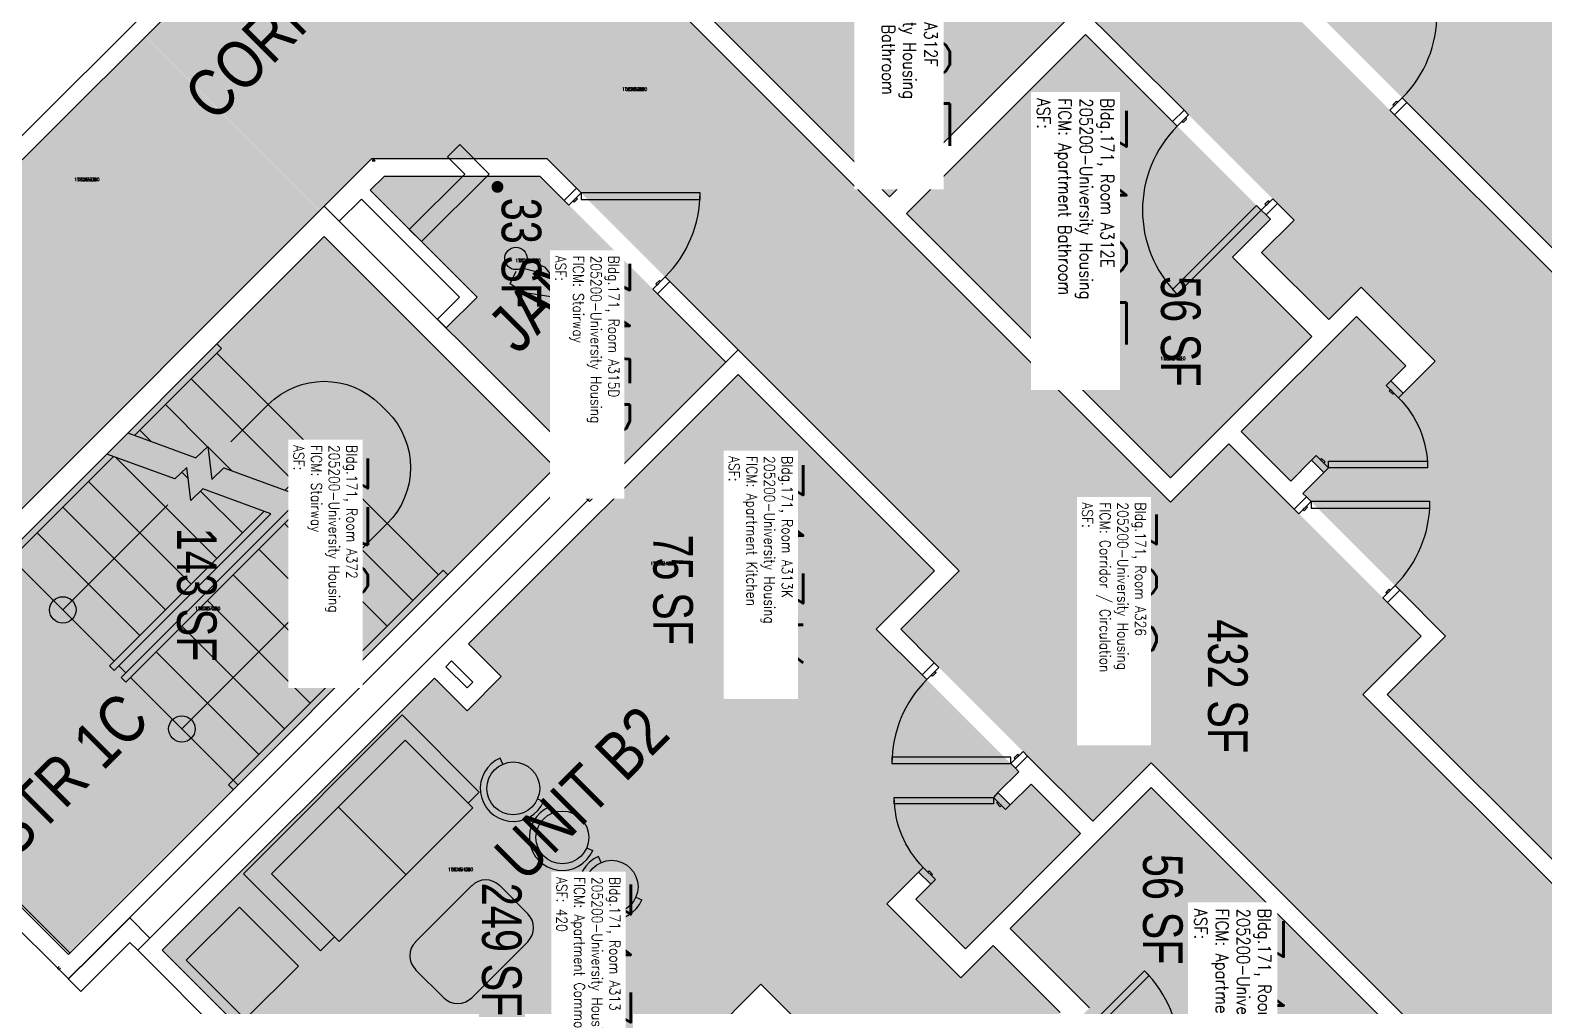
# Model space of a CAD drawing. Header units: inches. Extents: x 88 to 3257, y -489 to 2081.
# Drawn here: x 2206.2 to 2664.7, y 1513.4 to 1808.9 of the extents above; entities that cross this region are included whole.
import ezdxf
from ezdxf.enums import TextEntityAlignment as Align

# ---------------------------------------------------------------- set-up
doc = ezdxf.new("R2010")
doc.units = ezdxf.units.IN
doc.header["$LTSCALE"] = 48
doc.header["$MEASUREMENT"] = 0
for name, color, linetype in [('A-AREA-IDEN', 1, 'Continuous'), ('A-DOOR', 2, 'Continuous'), ('A-FLOR', 3, 'Continuous'), ('A-FURN', 3, 'Continuous'), ('A-IDEN-ICON', 4, 'Continuous'), ('A-IDEN-RNUM', 7, 'Continuous'), ('A-IDEN-SNUM', 4, 'Continuous'), ('A-IDEN-VNUM', 4, 'Continuous'), ('A-WALL', 5, 'Continuous'), ('AREA-TEXT', 3, 'Continuous'), ('Rooms-Category-Color', 7, 'Continuous'), ('Rooms-College-Color', 7, 'Continuous'), ('Rooms-Department-Color', 7, 'Continuous'), ('Rooms-Division-Color', 7, 'Continuous'), ('Rooms-Information', 7, 'Continuous')]:
    doc.layers.add(name, color=color, linetype=linetype)
doc.styles.add('AREA', font='arial.ttf', dxfattribs={"width": 0.75, "height": 12})
doc.styles.add('ROOMSNUMBER', font='txt.shx', dxfattribs={"height": 0.03})
doc.styles.add('ROOMVNUMBER', font='simplex.shx', dxfattribs={"width": 0.85})
doc.styles.get("Standard").update_dxf_attribs({"font": 'ARIALN.TTF'})
pattern_1 = [(2e-11, (2709.92543, 2428.47092), (-4e-14, 0.125), [])]
pattern_2 = [(180, (2387.51437, 824.45906), (4e-14, -0.125), [])]

# ---------------------------------------------------------------- blocks, each defined once
blk = doc.blocks.new('LUVSEAT')
at = {"layer": 'A-FURN'}
for p, q in [((0, 34), (-33, 34)), ((-33, 34), (-33, 28)), ((0, -34), (0, 34)), ((-6, 28), (-35, 28)), ((-35, 28), (-35, -29.21)), ((-6, -29.21), (-6, 28)), ((-35, -0.6), (-6, -0.6)), ((-35, -29.21), (-6, -29.21)), ((-33, -29.21), (-33, -34)), ((-33, -34), (0, -34))]:
    blk.add_line(p, q, dxfattribs=at)
blk = doc.blocks.new('Bar stool')
at = {"layer": 'A-FURN'}
for p, q in [((-7.43, -2.97), (-9.29, -3.71)), ((7.43, -2.97), (9.29, -3.71))]:
    blk.add_line(p, q, dxfattribs=at)
blk.add_circle((0, 0), 8, dxfattribs=at)
blk.add_arc((0, 0), 10, 338.206, 201.794, dxfattribs=at)
blk = doc.blocks.new('CPCUST')
for p, q in [((0.0297, -0.0341), (0.0376, -0.0302)), ((0.0376, -0.0302), (0.0533, -0.0324)), ((0.0533, -0.0324), (0.0745, -0.0479)), ((0.0171, -0.0639), (0.02, -0.0466)), ((0.0262, -0.0408), (0.0446, -0.0406)), ((0.0446, -0.0406), (0.0543, -0.0505)), ((0.0745, -0.0479), (0.1117, -0.0625)), ((0.0358, -0.0705), (0.0171, -0.0639)), ((0.1117, -0.0625), (0.0358, -0.0705))]:
    blk.add_line(p, q)
at = {"const_width": 0.015}
blk.add_lwpolyline([(-0.03, 0.05), (0.01, -0.0193)], dxfattribs=at)
at = {"const_width": 0.0075}
blk.add_lwpolyline([(-0.0332, 0.0481, 1), (-0.0268, 0.0519, 1)], format="xyb", close=True, dxfattribs=at)
blk.add_circle((0.0158, -0.0313), 0.0141)

msp = doc.modelspace()

# ---------------------------------------------------------------- hatches: boundary and pattern name
h = msp.add_hatch()
h.set_pattern_fill('ANSI31', color=256, angle=-45, style=0)
h.set_pattern_definition(pattern_1)
h.paths.add_polyline_path([(2531.39, 1781.17), (2572.93, 1739.64), (2566.42, 1733.13), (2524.88, 1774.66)], flags=9)
h = msp.add_hatch()
h.set_pattern_fill('ANSI31', color=256, angle=-45, style=0)
h.set_pattern_definition(pattern_1)
h.paths.add_polyline_path([(2531.39, 1781.17), (2572.93, 1739.64), (2566.42, 1733.13), (2524.88, 1774.66)], flags=9)
h = msp.add_hatch()
h.set_pattern_fill('ANSI31', color=256, angle=135, style=0)
h.set_pattern_definition(pattern_2)
h.paths.add_polyline_path([(2566.04, 1471.76), (2524.51, 1513.29), (2531.02, 1519.8), (2572.56, 1478.27)], flags=9)
h = msp.add_hatch()
h.set_pattern_fill('ANSI31', color=256, angle=135, style=0)
h.set_pattern_definition(pattern_2)
h.paths.add_polyline_path([(2566.04, 1471.76), (2524.51, 1513.29), (2531.02, 1519.8), (2572.56, 1478.27)], flags=9)
at = {"layer": 'Rooms-Category-Color', "true_color": 0x728ef3}
for points in [[(2768.8, 1640.26), (2709.3, 1699.76), (2634.97, 1625.42), (2591.75, 1668.64), (2598.08, 1674.97), (2594.36, 1678.69), (2588.03, 1672.36), (2573.04, 1687.35), (2607.96, 1722.26), (2622.95, 1707.27), (2618.4, 1702.73), (2622.12, 1699.02), (2631.79, 1708.68), (2609.37, 1731.1), (2599.56, 1721.29), (2579.23, 1741.62), (2589.04, 1751.43), (2464.57, 1875.9), (2454.76, 1866.09), (2434.43, 1886.42), (2475.44, 1927.43), (2669.89, 1732.98), (2755.45, 1818.54), (2851.27, 1722.73)], [(2690.22, 1913.47), (2766.59, 1837.1), (2669.89, 1740.4), (2593.53, 1816.77)], [(2386.52, 1838.51), (2466.52, 1758.51), (2520.8, 1812.78), (2464.83, 1868.74), (2453.34, 1857.25), (2429.3, 1881.29)], [(2525.92, 1807.65), (2471.65, 1753.38), (2551.65, 1673.38), (2594.43, 1716.16), (2570.39, 1740.2), (2581.88, 1751.69)], [(2480.15, 1645.19), (2388.14, 1553.17), (2338.54, 1602.77), (2348.88, 1613.11), (2338.98, 1623.01), (2420.65, 1704.68)], [(2617.29, 1607.74), (2709.3, 1699.76), (2758.9, 1650.16), (2748.56, 1639.82), (2758.46, 1629.92), (2676.79, 1548.25)], [(2328.64, 1612.67), (2388.14, 1553.17), (2462.47, 1627.51), (2505.69, 1584.29), (2499.36, 1577.96), (2503.08, 1574.24), (2509.41, 1580.57), (2524.4, 1565.58), (2489.48, 1530.67), (2474.49, 1545.66), (2479.03, 1550.2), (2475.32, 1553.91), (2465.65, 1544.25), (2488.07, 1521.83), (2497.88, 1531.64), (2518.21, 1511.31), (2508.4, 1501.5), (2632.87, 1377.03), (2642.68, 1386.84), (2663.01, 1366.51), (2622, 1325.5), (2427.54, 1519.95), (2341.98, 1434.39), (2246.17, 1530.2)], [(2545.79, 1579.55), (2625.79, 1499.55), (2571.52, 1445.28), (2515.56, 1501.24), (2527.05, 1512.73), (2503.01, 1536.77)]]:
    msp.add_hatch(color=171, dxfattribs=at).paths.add_polyline_path(points)
at = {"layer": 'Rooms-Category-Color', "true_color": 0xadadad}
for points in [[(2825.64, 1314.18), (2822.11, 1310.65), (2545.79, 1586.97), (2528.11, 1569.3), (2469.9, 1627.51), (2487.57, 1645.19), (2362.75, 1770.01), (2309.55, 1770.01), (2293.9, 1754.29), (2241.16, 1807.03), (2325.87, 1891.74), (2551.65, 1665.96), (2569.33, 1683.63), (2627.54, 1625.42), (2613.58, 1611.46), (2609.87, 1607.74), (2722.04, 1495.57), (2800.71, 1574.23), (2844.38, 1530.56), (2767.88, 1454.06), (2846.2, 1375.75), (2846.9, 1375.04), (2844.74, 1372.87), (2864.54, 1353.07), (2825.73, 1314.27)], [(2293.87, 1754.26), (2091.93, 1551.51), (2038.79, 1604.66), (2090.4, 1656.27), (2063.79, 1682.88), (2135.92, 1755.01), (2162.53, 1728.4), (2241.13, 1807), (2293.87, 1754.26)], [(2416.94, 1708.4), (2360.58, 1764.76), (2313.5, 1764.76), (2309.19, 1760.46), (2341.54, 1728.11), (2332.17, 1718.74), (2379.73, 1671.18)], [(2295.26, 1746.46), (2365.26, 1676.46), (2217.74, 1529.38), (2148.18, 1599.38)]]:
    msp.add_hatch(color=253, dxfattribs=at).paths.add_polyline_path(points)
at = {"layer": 'Rooms-College-Color', "true_color": 0xadadad}
for points in [[(2768.8, 1640.26), (2709.3, 1699.76), (2634.97, 1625.42), (2591.75, 1668.64), (2598.08, 1674.97), (2594.36, 1678.69), (2588.03, 1672.36), (2573.04, 1687.35), (2607.96, 1722.26), (2622.95, 1707.27), (2618.4, 1702.73), (2622.12, 1699.02), (2631.79, 1708.68), (2609.37, 1731.1), (2599.56, 1721.29), (2579.23, 1741.62), (2589.04, 1751.43), (2464.57, 1875.9), (2454.76, 1866.09), (2434.43, 1886.42), (2475.44, 1927.43), (2669.89, 1732.98), (2755.45, 1818.54), (2851.27, 1722.73)], [(2690.22, 1913.47), (2766.59, 1837.1), (2669.89, 1740.4), (2593.53, 1816.77)], [(2825.64, 1314.18), (2822.11, 1310.65), (2545.79, 1586.97), (2528.11, 1569.3), (2469.9, 1627.51), (2487.57, 1645.19), (2362.75, 1770.01), (2309.55, 1770.01), (2293.9, 1754.29), (2241.16, 1807.03), (2325.87, 1891.74), (2551.65, 1665.96), (2569.33, 1683.63), (2627.54, 1625.42), (2613.58, 1611.46), (2609.87, 1607.74), (2722.04, 1495.57), (2800.71, 1574.23), (2844.38, 1530.56), (2767.88, 1454.06), (2846.2, 1375.75), (2846.9, 1375.04), (2844.74, 1372.87), (2864.54, 1353.07), (2825.73, 1314.27)], [(2386.52, 1838.51), (2466.52, 1758.51), (2520.8, 1812.78), (2464.83, 1868.74), (2453.34, 1857.25), (2429.3, 1881.29)], [(2293.87, 1754.26), (2091.93, 1551.51), (2038.79, 1604.66), (2090.4, 1656.27), (2063.79, 1682.88), (2135.92, 1755.01), (2162.53, 1728.4), (2241.13, 1807), (2293.87, 1754.26)], [(2525.92, 1807.65), (2471.65, 1753.38), (2551.65, 1673.38), (2594.43, 1716.16), (2570.39, 1740.2), (2581.88, 1751.69)], [(2416.94, 1708.4), (2360.58, 1764.76), (2313.5, 1764.76), (2309.19, 1760.46), (2341.54, 1728.11), (2332.17, 1718.74), (2379.73, 1671.18)], [(2295.26, 1746.46), (2365.26, 1676.46), (2217.74, 1529.38), (2148.18, 1599.38)], [(2480.15, 1645.19), (2388.14, 1553.17), (2338.54, 1602.77), (2348.88, 1613.11), (2338.98, 1623.01), (2420.65, 1704.68)], [(2617.29, 1607.74), (2709.3, 1699.76), (2758.9, 1650.16), (2748.56, 1639.82), (2758.46, 1629.92), (2676.79, 1548.25)], [(2328.64, 1612.67), (2388.14, 1553.17), (2462.47, 1627.51), (2505.69, 1584.29), (2499.36, 1577.96), (2503.08, 1574.24), (2509.41, 1580.57), (2524.4, 1565.58), (2489.48, 1530.67), (2474.49, 1545.66), (2479.03, 1550.2), (2475.32, 1553.91), (2465.65, 1544.25), (2488.07, 1521.83), (2497.88, 1531.64), (2518.21, 1511.31), (2508.4, 1501.5), (2632.87, 1377.03), (2642.68, 1386.84), (2663.01, 1366.51), (2622, 1325.5), (2427.54, 1519.95), (2341.98, 1434.39), (2246.17, 1530.2)], [(2545.79, 1579.55), (2625.79, 1499.55), (2571.52, 1445.28), (2515.56, 1501.24), (2527.05, 1512.73), (2503.01, 1536.77)]]:
    msp.add_hatch(color=253, dxfattribs=at).paths.add_polyline_path(points)
at = {"layer": 'Rooms-Department-Color', "true_color": 0x604aed}
for points in [[(2768.8, 1640.26), (2709.3, 1699.76), (2634.97, 1625.42), (2591.75, 1668.64), (2598.08, 1674.97), (2594.36, 1678.69), (2588.03, 1672.36), (2573.04, 1687.35), (2607.96, 1722.26), (2622.95, 1707.27), (2618.4, 1702.73), (2622.12, 1699.02), (2631.79, 1708.68), (2609.37, 1731.1), (2599.56, 1721.29), (2579.23, 1741.62), (2589.04, 1751.43), (2464.57, 1875.9), (2454.76, 1866.09), (2434.43, 1886.42), (2475.44, 1927.43), (2669.89, 1732.98), (2755.45, 1818.54), (2851.27, 1722.73)], [(2690.22, 1913.47), (2766.59, 1837.1), (2669.89, 1740.4), (2593.53, 1816.77)], [(2386.52, 1838.51), (2466.52, 1758.51), (2520.8, 1812.78), (2464.83, 1868.74), (2453.34, 1857.25), (2429.3, 1881.29)], [(2525.92, 1807.65), (2471.65, 1753.38), (2551.65, 1673.38), (2594.43, 1716.16), (2570.39, 1740.2), (2581.88, 1751.69)], [(2480.15, 1645.19), (2388.14, 1553.17), (2338.54, 1602.77), (2348.88, 1613.11), (2338.98, 1623.01), (2420.65, 1704.68)], [(2617.29, 1607.74), (2709.3, 1699.76), (2758.9, 1650.16), (2748.56, 1639.82), (2758.46, 1629.92), (2676.79, 1548.25)], [(2328.64, 1612.67), (2388.14, 1553.17), (2462.47, 1627.51), (2505.69, 1584.29), (2499.36, 1577.96), (2503.08, 1574.24), (2509.41, 1580.57), (2524.4, 1565.58), (2489.48, 1530.67), (2474.49, 1545.66), (2479.03, 1550.2), (2475.32, 1553.91), (2465.65, 1544.25), (2488.07, 1521.83), (2497.88, 1531.64), (2518.21, 1511.31), (2508.4, 1501.5), (2632.87, 1377.03), (2642.68, 1386.84), (2663.01, 1366.51), (2622, 1325.5), (2427.54, 1519.95), (2341.98, 1434.39), (2246.17, 1530.2)], [(2545.79, 1579.55), (2625.79, 1499.55), (2571.52, 1445.28), (2515.56, 1501.24), (2527.05, 1512.73), (2503.01, 1536.77)]]:
    msp.add_hatch(color=173, dxfattribs=at).paths.add_polyline_path(points)
at = {"layer": 'Rooms-Department-Color', "true_color": 0xacacac}
for points in [[(2825.64, 1314.18), (2822.11, 1310.65), (2545.79, 1586.97), (2528.11, 1569.3), (2469.9, 1627.51), (2487.57, 1645.19), (2362.75, 1770.01), (2309.55, 1770.01), (2293.9, 1754.29), (2241.16, 1807.03), (2325.87, 1891.74), (2551.65, 1665.96), (2569.33, 1683.63), (2627.54, 1625.42), (2613.58, 1611.46), (2609.87, 1607.74), (2722.04, 1495.57), (2800.71, 1574.23), (2844.38, 1530.56), (2767.88, 1454.06), (2846.2, 1375.75), (2846.9, 1375.04), (2844.74, 1372.87), (2864.54, 1353.07), (2825.73, 1314.27)], [(2293.87, 1754.26), (2091.93, 1551.51), (2038.79, 1604.66), (2090.4, 1656.27), (2063.79, 1682.88), (2135.92, 1755.01), (2162.53, 1728.4), (2241.13, 1807), (2293.87, 1754.26)], [(2416.94, 1708.4), (2360.58, 1764.76), (2313.5, 1764.76), (2309.19, 1760.46), (2341.54, 1728.11), (2332.17, 1718.74), (2379.73, 1671.18)], [(2295.26, 1746.46), (2365.26, 1676.46), (2217.74, 1529.38), (2148.18, 1599.38)]]:
    msp.add_hatch(color=253, dxfattribs=at).paths.add_polyline_path(points)
at = {"layer": 'Rooms-Division-Color', "true_color": 0x604aed}
for points in [[(2768.8, 1640.26), (2709.3, 1699.76), (2634.97, 1625.42), (2591.75, 1668.64), (2598.08, 1674.97), (2594.36, 1678.69), (2588.03, 1672.36), (2573.04, 1687.35), (2607.96, 1722.26), (2622.95, 1707.27), (2618.4, 1702.73), (2622.12, 1699.02), (2631.79, 1708.68), (2609.37, 1731.1), (2599.56, 1721.29), (2579.23, 1741.62), (2589.04, 1751.43), (2464.57, 1875.9), (2454.76, 1866.09), (2434.43, 1886.42), (2475.44, 1927.43), (2669.89, 1732.98), (2755.45, 1818.54), (2851.27, 1722.73)], [(2690.22, 1913.47), (2766.59, 1837.1), (2669.89, 1740.4), (2593.53, 1816.77)], [(2386.52, 1838.51), (2466.52, 1758.51), (2520.8, 1812.78), (2464.83, 1868.74), (2453.34, 1857.25), (2429.3, 1881.29)], [(2525.92, 1807.65), (2471.65, 1753.38), (2551.65, 1673.38), (2594.43, 1716.16), (2570.39, 1740.2), (2581.88, 1751.69)], [(2480.15, 1645.19), (2388.14, 1553.17), (2338.54, 1602.77), (2348.88, 1613.11), (2338.98, 1623.01), (2420.65, 1704.68)], [(2617.29, 1607.74), (2709.3, 1699.76), (2758.9, 1650.16), (2748.56, 1639.82), (2758.46, 1629.92), (2676.79, 1548.25)], [(2328.64, 1612.67), (2388.14, 1553.17), (2462.47, 1627.51), (2505.69, 1584.29), (2499.36, 1577.96), (2503.08, 1574.24), (2509.41, 1580.57), (2524.4, 1565.58), (2489.48, 1530.67), (2474.49, 1545.66), (2479.03, 1550.2), (2475.32, 1553.91), (2465.65, 1544.25), (2488.07, 1521.83), (2497.88, 1531.64), (2518.21, 1511.31), (2508.4, 1501.5), (2632.87, 1377.03), (2642.68, 1386.84), (2663.01, 1366.51), (2622, 1325.5), (2427.54, 1519.95), (2341.98, 1434.39), (2246.17, 1530.2)], [(2545.79, 1579.55), (2625.79, 1499.55), (2571.52, 1445.28), (2515.56, 1501.24), (2527.05, 1512.73), (2503.01, 1536.77)]]:
    msp.add_hatch(color=173, dxfattribs=at).paths.add_polyline_path(points)
at = {"layer": 'Rooms-Division-Color', "true_color": 0xadadad}
for points in [[(2825.64, 1314.18), (2822.11, 1310.65), (2545.79, 1586.97), (2528.11, 1569.3), (2469.9, 1627.51), (2487.57, 1645.19), (2362.75, 1770.01), (2309.55, 1770.01), (2293.9, 1754.29), (2241.16, 1807.03), (2325.87, 1891.74), (2551.65, 1665.96), (2569.33, 1683.63), (2627.54, 1625.42), (2613.58, 1611.46), (2609.87, 1607.74), (2722.04, 1495.57), (2800.71, 1574.23), (2844.38, 1530.56), (2767.88, 1454.06), (2846.2, 1375.75), (2846.9, 1375.04), (2844.74, 1372.87), (2864.54, 1353.07), (2825.73, 1314.27)], [(2293.87, 1754.26), (2091.93, 1551.51), (2038.79, 1604.66), (2090.4, 1656.27), (2063.79, 1682.88), (2135.92, 1755.01), (2162.53, 1728.4), (2241.13, 1807), (2293.87, 1754.26)], [(2416.94, 1708.4), (2360.58, 1764.76), (2313.5, 1764.76), (2309.19, 1760.46), (2341.54, 1728.11), (2332.17, 1718.74), (2379.73, 1671.18)], [(2295.26, 1746.46), (2365.26, 1676.46), (2217.74, 1529.38), (2148.18, 1599.38)]]:
    msp.add_hatch(color=253, dxfattribs=at).paths.add_polyline_path(points)

# ---------------------------------------------------------------- linework, layer by layer
at = {"layer": 'A-DOOR'}
for p, q in [((2367.97, 1757.37), (2371.68, 1761.08)), ((2367.97, 1757.37), (2371.68, 1761.08)), ((2371.68, 1761.08), (2373.09, 1759.67)), ((2371.68, 1761.08), (2373.09, 1759.67)), ((2369.38, 1755.95), (2367.97, 1757.37)), ((2369.38, 1755.95), (2367.97, 1757.37)), ((2373.09, 1759.67), (2369.38, 1755.95)), ((2373.09, 1759.67), (2369.38, 1755.95)), ((2371.68, 1758.25), (2370.62, 1757.19)), ((2371.68, 1758.25), (2370.62, 1757.19)), ((2370.62, 1757.19), (2370.97, 1756.84)), ((2370.62, 1757.19), (2370.97, 1756.84)), ((2370.97, 1756.84), (2372.03, 1757.9)), ((2370.97, 1756.84), (2372.03, 1757.9)), ((2372.03, 1757.9), (2371.68, 1758.25)), ((2372.03, 1757.9), (2371.68, 1758.25)), ((2373.09, 1759.67), (2373.09, 1757.67)), ((2409.09, 1759.67), (2373.09, 1759.67)), ((2373.09, 1759.67), (2373.09, 1757.67)), ((2409.09, 1759.67), (2373.09, 1759.67)), ((2373.09, 1757.67), (2409.09, 1757.67)), ((2373.09, 1757.67), (2409.09, 1757.67)), ((2409.09, 1757.67), (2409.09, 1759.67)), ((2409.09, 1757.67), (2409.09, 1759.67)), ((2398.55, 1734.21), (2394.84, 1730.5)), ((2398.55, 1734.21), (2394.84, 1730.5)), ((2395.72, 1732.09), (2396.78, 1733.15)), ((2395.72, 1732.09), (2396.78, 1733.15)), ((2396.78, 1733.15), (2397.13, 1732.8)), ((2396.78, 1733.15), (2397.13, 1732.8)), ((2399.96, 1732.8), (2398.55, 1734.21)), ((2399.96, 1732.8), (2398.55, 1734.21)), ((2394.84, 1730.5), (2396.25, 1729.08)), ((2394.84, 1730.5), (2396.25, 1729.08)), ((2396.07, 1731.73), (2395.72, 1732.09)), ((2396.07, 1731.73), (2395.72, 1732.09)), ((2397.13, 1732.8), (2396.07, 1731.73)), ((2397.13, 1732.8), (2396.07, 1731.73)), ((2396.25, 1729.08), (2399.96, 1732.8)), ((2396.25, 1729.08), (2399.96, 1732.8))]:
    msp.add_line(p, q, dxfattribs=at)
for points in [[(2618.1, 1784.77), (2619.51, 1783.36), (2623.23, 1787.07), (2621.81, 1788.49)], [(2618.1, 1784.77), (2619.51, 1783.36), (2623.23, 1787.07), (2621.81, 1788.49)], [(2557.12, 1783.35), (2555.71, 1784.76), (2552.26, 1781.32), (2553.68, 1779.9)], [(2557.12, 1783.35), (2555.71, 1784.76), (2552.26, 1781.32), (2553.68, 1779.9)], [(2619.34, 1786.01), (2618.98, 1786.36), (2620.04, 1787.43), (2620.4, 1787.07)], [(2619.34, 1786.01), (2618.98, 1786.36), (2620.04, 1787.43), (2620.4, 1787.07)], [(2556.15, 1782.38), (2556.5, 1782.02), (2555.44, 1780.96), (2555.09, 1781.32)], [(2556.15, 1782.38), (2556.5, 1782.02), (2555.44, 1780.96), (2555.09, 1781.32)], [(2582.58, 1757.89), (2583.99, 1756.48), (2580.55, 1753.03), (2579.13, 1754.45)], [(2582.58, 1757.89), (2583.99, 1756.48), (2580.55, 1753.03), (2579.13, 1754.45)], [(2581.61, 1756.92), (2581.25, 1757.27), (2580.19, 1756.21), (2580.55, 1755.86)], [(2581.61, 1756.92), (2581.25, 1757.27), (2580.19, 1756.21), (2580.55, 1755.86)], [(2579.13, 1754.45), (2577.72, 1755.86), (2552.26, 1730.4), (2553.68, 1728.99)], [(2579.13, 1754.45), (2577.72, 1755.86), (2552.26, 1730.4), (2553.68, 1728.99)], [(2616.99, 1701.31), (2618.4, 1702.73), (2622.12, 1699.02), (2620.7, 1697.6)], [(2616.99, 1701.31), (2618.4, 1702.73), (2622.12, 1699.02), (2620.7, 1697.6)], [(2618.23, 1700.08), (2617.87, 1699.72), (2618.94, 1698.66), (2619.29, 1699.02)], [(2618.23, 1700.08), (2617.87, 1699.72), (2618.94, 1698.66), (2619.29, 1699.02)], [(2595.78, 1680.1), (2594.36, 1678.69), (2598.08, 1674.97), (2599.49, 1676.39)], [(2595.78, 1680.1), (2594.36, 1678.69), (2598.08, 1674.97), (2599.49, 1676.39)], [(2597.01, 1678.86), (2597.37, 1679.22), (2598.43, 1678.16), (2598.08, 1677.8)], [(2597.01, 1678.86), (2597.37, 1679.22), (2598.43, 1678.16), (2598.08, 1677.8)], [(2599.49, 1676.39), (2599.49, 1678.39), (2629.49, 1678.39), (2629.49, 1676.39)], [(2599.49, 1676.39), (2599.49, 1678.39), (2629.49, 1678.39), (2629.49, 1676.39)], [(2590.5, 1662.47), (2589.09, 1663.88), (2592.8, 1667.59), (2594.21, 1666.18)], [(2590.5, 1662.47), (2589.09, 1663.88), (2592.8, 1667.59), (2594.21, 1666.18)], [(2591.74, 1663.7), (2592.09, 1663.35), (2593.15, 1664.41), (2592.8, 1664.76)], [(2591.74, 1663.7), (2592.09, 1663.35), (2593.15, 1664.41), (2592.8, 1664.76)], [(2594.21, 1666.18), (2594.21, 1664.18), (2630.21, 1664.18), (2630.21, 1666.18)], [(2594.21, 1666.18), (2594.21, 1664.18), (2630.21, 1664.18), (2630.21, 1666.18)], [(2615.96, 1637.01), (2617.37, 1635.6), (2621.08, 1639.31), (2619.67, 1640.72)], [(2615.96, 1637.01), (2617.37, 1635.6), (2621.08, 1639.31), (2619.67, 1640.72)], [(2617.19, 1638.25), (2616.84, 1638.6), (2617.9, 1639.66), (2618.25, 1639.31)], [(2617.19, 1638.25), (2616.84, 1638.6), (2617.9, 1639.66), (2618.25, 1639.31)], [(2481.48, 1615.92), (2480.07, 1617.33), (2476.36, 1613.62), (2477.77, 1612.21)], [(2481.48, 1615.92), (2480.07, 1617.33), (2476.36, 1613.62), (2477.77, 1612.21)], [(2480.25, 1614.68), (2480.6, 1614.33), (2479.54, 1613.27), (2479.19, 1613.62)], [(2480.25, 1614.68), (2480.6, 1614.33), (2479.54, 1613.27), (2479.19, 1613.62)], [(2503.23, 1586.75), (2503.23, 1588.75), (2467.23, 1588.75), (2467.23, 1586.75)], [(2503.23, 1586.75), (2503.23, 1588.75), (2467.23, 1588.75), (2467.23, 1586.75)], [(2506.94, 1590.46), (2508.35, 1589.05), (2504.64, 1585.34), (2503.23, 1586.75)], [(2506.94, 1590.46), (2508.35, 1589.05), (2504.64, 1585.34), (2503.23, 1586.75)], [(2505.7, 1589.23), (2505.35, 1589.58), (2504.29, 1588.52), (2504.64, 1588.17)], [(2505.7, 1589.23), (2505.35, 1589.58), (2504.29, 1588.52), (2504.64, 1588.17)], [(2501.66, 1572.83), (2503.08, 1574.24), (2499.36, 1577.96), (2497.95, 1576.54)], [(2501.66, 1572.83), (2503.08, 1574.24), (2499.36, 1577.96), (2497.95, 1576.54)], [(2497.95, 1576.54), (2497.95, 1574.54), (2467.95, 1574.54), (2467.95, 1576.54)], [(2497.95, 1576.54), (2497.95, 1574.54), (2467.95, 1574.54), (2467.95, 1576.54)], [(2500.42, 1574.07), (2500.07, 1573.71), (2499.01, 1574.77), (2499.36, 1575.13)], [(2500.42, 1574.07), (2500.07, 1573.71), (2499.01, 1574.77), (2499.36, 1575.13)], [(2480.45, 1551.62), (2479.03, 1550.2), (2475.32, 1553.91), (2476.74, 1555.33)], [(2480.45, 1551.62), (2479.03, 1550.2), (2475.32, 1553.91), (2476.74, 1555.33)], [(2479.21, 1552.85), (2479.57, 1553.21), (2478.5, 1554.27), (2478.15, 1553.91)], [(2479.21, 1552.85), (2479.57, 1553.21), (2478.5, 1554.27), (2478.15, 1553.91)], [(2518.31, 1498.48), (2519.72, 1497.07), (2545.18, 1522.53), (2543.76, 1523.94)], [(2518.31, 1498.48), (2519.72, 1497.07), (2545.18, 1522.53), (2543.76, 1523.94)]]:
    msp.add_lwpolyline(points, close=True, dxfattribs=at)
for centre, start, end in [((2596.36, 1813.94), 315, 45), ((2596.36, 1813.94), 315, 45), ((2579.13, 1754.45), 135, 225), ((2579.13, 1754.45), 135, 225), ((2373.09, 1759.67), 315, 0), ((2373.09, 1759.67), 315, 0), ((2594.21, 1666.18), 315, 0), ((2594.21, 1666.18), 315, 0), ((2503.23, 1586.75), 135, 180), ((2503.23, 1586.75), 135, 180), ((2518.31, 1498.48), 315, 45), ((2518.31, 1498.48), 315, 45)]:
    msp.add_arc(centre, 36, start, end, dxfattribs=at)
at = {"layer": 'A-DOOR', "extrusion": (0, 0, -1)}
for centre, start, end in [((-2599.49, 1676.39), 135, 180), ((-2599.49, 1676.39), 135, 180), ((-2497.95, 1576.54), 315, 360), ((-2497.95, 1576.54), 315, 360)]:
    msp.add_arc(centre, 30, start, end, dxfattribs=at)
at = {"layer": 'A-FLOR'}
for p, q in [((2237.78, 1686.16), (2264.15, 1712.52)), ((2237.78, 1686.16), (2264.15, 1712.52)), ((2262.73, 1713.93), (2264.15, 1712.52)), ((2262.73, 1713.93), (2264.15, 1712.52)), ((2247.18, 1695.55), (2259.94, 1682.78)), ((2247.18, 1695.55), (2259.94, 1682.78)), ((2266.98, 1684.23), (2278.29, 1695.55)), ((2266.98, 1684.23), (2278.29, 1695.55)), ((2312.23, 1695.55), (2313.29, 1694.49)), ((2312.23, 1695.55), (2313.29, 1694.49)), ((2313.29, 1694.49), (2314.35, 1693.43)), ((2313.29, 1694.49), (2314.35, 1693.43)), ((2239.4, 1687.77), (2242.82, 1684.34)), ((2239.4, 1687.77), (2242.82, 1684.34)), ((2235.73, 1686.93), (2256.38, 1679.41)), ((2235.73, 1686.93), (2256.38, 1679.41)), ((2256.38, 1679.41), (2260.04, 1682.87)), ((2256.38, 1679.41), (2260.04, 1682.87)), ((2260.04, 1682.87), (2260.61, 1677.87)), ((2260.04, 1682.87), (2260.61, 1677.87)), ((2260.06, 1682.66), (2267.28, 1675.44)), ((2260.06, 1682.66), (2267.28, 1675.44)), ((2199.09, 1647.46), (2231.44, 1679.81)), ((2199.09, 1647.46), (2231.44, 1679.81)), ((2250.02, 1673.04), (2229.36, 1680.56)), ((2250.02, 1673.04), (2229.36, 1680.56)), ((2283.42, 1669.57), (2295.26, 1681.41)), ((2283.42, 1669.57), (2295.26, 1681.41)), ((2285.5, 1668.81), (2295.26, 1678.58)), ((2285.5, 1668.81), (2295.26, 1678.58)), ((2295.26, 1681.4), (2300.21, 1676.46)), ((2295.26, 1681.4), (2300.21, 1676.46)), ((2295.26, 1678.58), (2297.38, 1676.46)), ((2295.26, 1678.58), (2297.38, 1676.46)), ((2297.38, 1676.46), (2233.74, 1612.82)), ((2297.38, 1676.46), (2233.74, 1612.82)), ((2235.16, 1611.4), (2300.21, 1676.46)), ((2235.16, 1611.4), (2300.21, 1676.46)), ((2253.67, 1676.5), (2250.02, 1673.04)), ((2253.67, 1676.5), (2250.02, 1673.04)), ((2252.13, 1675.04), (2254.06, 1673.1)), ((2252.13, 1675.04), (2254.06, 1673.1)), ((2254.25, 1671.51), (2253.67, 1676.5)), ((2254.25, 1671.51), (2253.67, 1676.5)), ((2260.61, 1677.87), (2261.19, 1672.87)), ((2260.61, 1677.87), (2261.19, 1672.87)), ((2261.19, 1672.87), (2264.84, 1676.33)), ((2261.19, 1672.87), (2264.84, 1676.33)), ((2264.84, 1676.33), (2285.5, 1668.81)), ((2264.84, 1676.33), (2285.5, 1668.81)), ((2254.82, 1666.51), (2254.25, 1671.51)), ((2254.82, 1666.51), (2254.25, 1671.51)), ((2258.48, 1669.97), (2254.82, 1666.51)), ((2258.48, 1669.97), (2254.82, 1666.51)), ((2279.13, 1662.45), (2258.48, 1669.97)), ((2279.13, 1662.45), (2258.48, 1669.97)), ((2216.06, 1633.32), (2247.88, 1665.14)), ((2216.06, 1633.32), (2247.88, 1665.14)), ((2230.21, 1616.35), (2277.06, 1663.2)), ((2230.21, 1616.35), (2277.06, 1663.2)), ((2231.62, 1614.94), (2279.13, 1662.45)), ((2231.62, 1614.94), (2279.13, 1662.45)), ((2314.35, 1659.49), (2252.13, 1597.26)), ((2314.35, 1659.49), (2252.13, 1597.26)), ((2266.27, 1580.29), (2331.32, 1645.34)), ((2266.27, 1580.29), (2331.32, 1645.34)), ((2331.32, 1645.34), (2332.74, 1643.93)), ((2331.32, 1645.34), (2332.74, 1643.93)), ((2231.62, 1614.94), (2230.21, 1616.35)), ((2231.62, 1614.94), (2230.21, 1616.35)), ((2235.16, 1614.23), (2233.03, 1616.35)), ((2235.16, 1614.23), (2233.03, 1616.35)), ((2233.74, 1612.82), (2235.16, 1611.4)), ((2233.74, 1612.82), (2235.16, 1611.4)), ((2236.57, 1612.82), (2267.68, 1581.7)), ((2236.57, 1612.82), (2267.68, 1581.7)), ((2266.27, 1580.29), (2267.68, 1578.87)), ((2266.27, 1580.29), (2267.68, 1578.87))]:
    msp.add_line(p, q, dxfattribs=at)
at = {"layer": 'A-FLOR', "extrusion": (-0.500317, -0.500317, 0.706658)}
for points, elevation in [([(390.06, 1985.66), (434.06, 1985.66)], -1988.18), ([(390.06, 1985.66), (434.06, 1985.66)], -1988.18), ([(390.06, 1977.88), (434.06, 1977.88)], -1980.4), ([(390.06, 1977.88), (434.06, 1977.88)], -1980.4), ([(485.06, 1985.66), (441.06, 1985.66)], -1988.18), ([(485.06, 1985.66), (441.06, 1985.66)], -1988.18), ([(485.06, 1977.88), (441.06, 1977.88)], -1980.4), ([(485.06, 1977.88), (441.06, 1977.88)], -1980.4)]:
    msp.add_lwpolyline(points, dxfattribs=dict(at, elevation=elevation))
at = {"layer": 'A-FLOR', "extrusion": (-0.500318, -0.500318, 0.706657), "elevation": -1957.05}
msp.add_lwpolyline([(390.62, 1954.56), (434.06, 1954.56)], dxfattribs=at)
msp.add_lwpolyline([(390.62, 1954.56), (434.06, 1954.56)], dxfattribs=at)
at = {"layer": 'A-FLOR', "extrusion": (-0.498461, -0.498461, 0.709277)}
for points, elevation in [([(390.06, 1954.01), (434.06, 1954.01)], -1942.03), ([(390.06, 1954.01), (434.06, 1954.01)], -1942.03), ([(390.05, 1946.2), (434.06, 1946.2)], -1934.28), ([(390.05, 1946.2), (434.06, 1946.2)], -1934.28), ([(485.06, 1961.81), (441.06, 1961.81)], -1949.79), ([(485.06, 1961.81), (441.06, 1961.81)], -1949.79)]:
    msp.add_lwpolyline(points, dxfattribs=dict(at, elevation=elevation))
at = {"layer": 'A-FLOR', "extrusion": (-0.500316, -0.500316, 0.70666), "elevation": -1964.82}
msp.add_lwpolyline([(416.11, 1962.34), (434.06, 1962.34)], dxfattribs=at)
msp.add_lwpolyline([(416.11, 1962.34), (434.06, 1962.34)], dxfattribs=at)
at = {"layer": 'A-FLOR', "extrusion": (-0.002501, -0.002501, 0.999994), "elevation": -9.86}
msp.add_lwpolyline([(2278.7, 1662.58), (2278.99, 1662.29)], dxfattribs=at)
msp.add_lwpolyline([(2278.7, 1662.58), (2278.99, 1662.29)], dxfattribs=at)
at = {"layer": 'A-FLOR', "extrusion": (0.492809, 0.492809, -0.717133)}
for points, elevation in [([(-390.03, 1959.87), (-434.06, 1959.87)], 1904.68), ([(-390.03, 1959.87), (-434.06, 1959.87)], 1904.68), ([(-485.06, 1959.87), (-441.06, 1959.87)], 1904.68), ([(-485.06, 1959.87), (-441.06, 1959.87)], 1904.68), ([(-487.06, 1951.98), (-441.06, 1951.98)], 1897.01), ([(-487.06, 1951.98), (-441.06, 1951.98)], 1897.01)]:
    msp.add_lwpolyline(points, dxfattribs=dict(at, elevation=elevation))
at = {"layer": 'A-FLOR', "extrusion": (0.498461, 0.498461, -0.709277)}
for points, elevation in [([(-485.06, 1977.41), (-441.06, 1977.41)], 1965.29), ([(-485.06, 1977.41), (-441.06, 1977.41)], 1965.29), ([(-485.06, 1969.61), (-441.06, 1969.61)], 1957.54), ([(-485.06, 1969.61), (-441.06, 1969.61)], 1957.54), ([(-485.06, 1954.01), (-441.06, 1954.01)], 1942.03), ([(-485.06, 1954.01), (-441.06, 1954.01)], 1942.03), ([(-485.06, 1946.2), (-441.06, 1946.2)], 1934.28), ([(-485.06, 1946.2), (-441.06, 1946.2)], 1934.28)]:
    msp.add_lwpolyline(points, dxfattribs=dict(at, elevation=elevation))
at = {"layer": 'A-FLOR', "extrusion": (-0.500315, -0.500315, 0.706661), "elevation": -1925.91}
msp.add_lwpolyline([(390.06, 1923.48), (434.06, 1923.48)], dxfattribs=at)
msp.add_lwpolyline([(390.06, 1923.48), (434.06, 1923.48)], dxfattribs=at)
at = {"layer": 'A-FLOR'}
for centre in [(2216.06, 1633.32), (2216.06, 1633.32), (2252.13, 1597.26), (2252.13, 1597.26)]:
    msp.add_circle(centre, 4, dxfattribs=at)
at = {"layer": 'A-FLOR', "extrusion": (8.65927e-17, -8.65927e-17, -1)}
for centre, start, end in [((-2295.26, 1678.58), 45, 135), ((-2295.26, 1678.58), 45, 135), ((-2297.38, 1676.46), 135, 225), ((-2297.38, 1676.46), 135, 225)]:
    msp.add_arc(centre, 24, start, end, dxfattribs=at)
at = {"layer": 'A-FLOR'}
for points in [[(2272.28, 1691.66), (2274.4, 1689.54), (2266.98, 1684.23)], [(2272.28, 1691.66), (2274.4, 1689.54), (2266.98, 1684.23)], [(2242.58, 1657.72), (2240.46, 1659.84), (2247.88, 1665.14)], [(2242.58, 1657.72), (2240.46, 1659.84), (2247.88, 1665.14)]]:
    msp.add_solid(points, dxfattribs=at)
at = {"layer": 'A-FURN'}
for p, q in [((2339.93, 1549.78), (2322.95, 1532.81)), ((2339.93, 1549.78), (2322.95, 1532.81)), ((2348.41, 1549.78), (2356.9, 1541.29)), ((2348.41, 1549.78), (2356.9, 1541.29)), ((2253.47, 1527.17), (2269.56, 1543.26)), ((2253.47, 1527.17), (2269.56, 1543.26)), ((2269.56, 1543.26), (2287.42, 1525.4)), ((2269.56, 1543.26), (2287.42, 1525.4)), ((2356.9, 1532.81), (2339.93, 1515.83)), ((2356.9, 1532.81), (2339.93, 1515.83)), ((2253.47, 1527.17), (2271.33, 1509.32)), ((2253.47, 1527.17), (2271.33, 1509.32)), ((2271.33, 1509.32), (2287.42, 1525.4)), ((2271.33, 1509.32), (2287.42, 1525.4)), ((2322.95, 1524.32), (2331.44, 1515.83)), ((2322.95, 1524.32), (2331.44, 1515.83))]:
    msp.add_line(p, q, dxfattribs=at)
msp.add_circle((2352.53, 1579.26), 8, dxfattribs=at)
msp.add_circle((2352.53, 1579.26), 8, dxfattribs=at)
for centre, start, end in [((2344.17, 1545.53), 45, 135), ((2344.17, 1545.53), 45, 135), ((2352.65, 1537.05), 315, 45), ((2352.65, 1537.05), 315, 45), ((2327.2, 1528.56), 135, 225), ((2327.2, 1528.56), 135, 225), ((2335.68, 1520.08), 225, 315), ((2335.68, 1520.08), 225, 315)]:
    msp.add_arc(centre, 6, start, end, dxfattribs=at)
at = {"layer": 'A-WALL'}
for p, q in [((2288.22, 1861.51), (2200.06, 1773.35)), ((2288.22, 1861.51), (2200.06, 1773.35)), ((2203.77, 1769.64), (2291.93, 1857.8)), ((2203.77, 1769.64), (2291.93, 1857.8)), ((2466.52, 1758.51), (2386.52, 1838.51)), ((2466.52, 1758.51), (2386.52, 1838.51)), ((2555.71, 1784.76), (2497.9, 1842.57)), ((2555.71, 1784.76), (2497.9, 1842.57)), ((2382.37, 1835.24), (2551.65, 1665.96)), ((2382.37, 1835.24), (2551.65, 1665.96)), ((2520.8, 1812.78), (2466.52, 1758.51)), ((2520.8, 1812.78), (2466.52, 1758.51)), ((2471.65, 1753.38), (2525.92, 1807.65)), ((2471.65, 1753.38), (2525.92, 1807.65)), ((2525.92, 1807.65), (2552.26, 1781.32)), ((2525.92, 1807.65), (2552.26, 1781.32)), ((2552.26, 1781.32), (2555.71, 1784.76)), ((2552.26, 1781.32), (2555.71, 1784.76)), ((2623.23, 1787.07), (2619.51, 1783.36)), ((2623.23, 1787.07), (2619.51, 1783.36)), ((2669.89, 1740.4), (2623.23, 1787.07)), ((2669.89, 1740.4), (2623.23, 1787.07)), ((2619.51, 1783.36), (2669.89, 1732.98)), ((2619.51, 1783.36), (2669.89, 1732.98)), ((2336.3, 1774.31), (2332.58, 1770.6)), ((2336.3, 1774.31), (2332.58, 1770.6)), ((2345.22, 1765.38), (2336.3, 1774.31)), ((2345.22, 1765.38), (2336.3, 1774.31)), ((2309.55, 1770.01), (2295.23, 1755.68)), ((2309.55, 1770.01), (2295.23, 1755.68)), ((2362.75, 1770.01), (2309.55, 1770.01)), ((2362.75, 1770.01), (2309.55, 1770.01)), ((2310.25, 1769.83), (2309.81, 1769.38)), ((2310.25, 1769.83), (2309.81, 1769.38)), ((2310.7, 1769.38), (2310.25, 1769.83)), ((2310.7, 1769.38), (2310.25, 1769.83)), ((2332.58, 1770.6), (2337.8, 1765.38)), ((2332.58, 1770.6), (2337.8, 1765.38)), ((2371.68, 1761.08), (2362.75, 1770.01)), ((2371.68, 1761.08), (2362.75, 1770.01)), ((2309.81, 1769.38), (2310.7, 1769.38)), ((2309.81, 1769.38), (2310.7, 1769.38)), ((2337.8, 1765.38), (2321.03, 1748.62)), ((2337.8, 1765.38), (2321.03, 1748.62)), ((2324.74, 1744.9), (2345.22, 1765.38)), ((2324.74, 1744.9), (2345.22, 1765.38)), ((2309.19, 1760.46), (2313.5, 1764.76)), ((2309.19, 1760.46), (2313.5, 1764.76)), ((2313.5, 1764.76), (2360.58, 1764.76)), ((2313.5, 1764.76), (2360.58, 1764.76)), ((2360.58, 1764.76), (2367.97, 1757.37)), ((2360.58, 1764.76), (2367.97, 1757.37)), ((2367.97, 1757.37), (2371.68, 1761.08)), ((2367.97, 1757.37), (2371.68, 1761.08)), ((2299.82, 1751.09), (2306.54, 1757.8)), ((2299.82, 1751.09), (2306.54, 1757.8)), ((2306.54, 1757.8), (2336.24, 1728.11)), ((2306.54, 1757.8), (2336.24, 1728.11)), ((2341.54, 1728.11), (2309.19, 1760.46)), ((2341.54, 1728.11), (2309.19, 1760.46)), ((2583.99, 1756.48), (2580.55, 1753.03)), ((2583.99, 1756.48), (2580.55, 1753.03)), ((2589.04, 1751.43), (2583.99, 1756.48)), ((2589.04, 1751.43), (2583.99, 1756.48)), ((2295.26, 1755.65), (2174.26, 1634.65)), ((2295.26, 1755.65), (2174.26, 1634.65)), ((2295.23, 1755.68), (2299.82, 1751.09)), ((2295.23, 1755.68), (2299.82, 1751.09)), ((2373.57, 1677.34), (2295.26, 1755.65)), ((2373.57, 1677.34), (2295.26, 1755.65)), ((2551.65, 1673.38), (2471.65, 1753.38)), ((2551.65, 1673.38), (2471.65, 1753.38)), ((2581.88, 1751.69), (2570.39, 1740.2)), ((2581.88, 1751.69), (2570.39, 1740.2)), ((2579.23, 1741.62), (2589.04, 1751.43)), ((2579.23, 1741.62), (2589.04, 1751.43)), ((2580.55, 1753.03), (2581.88, 1751.69)), ((2580.55, 1753.03), (2581.88, 1751.69)), ((2321.03, 1748.62), (2324.74, 1744.9)), ((2321.03, 1748.62), (2324.74, 1744.9)), ((2178.85, 1630.05), (2295.26, 1746.46)), ((2178.85, 1630.05), (2295.26, 1746.46)), ((2295.26, 1746.46), (2365.26, 1676.46)), ((2295.26, 1746.46), (2365.26, 1676.46)), ((2570.39, 1740.2), (2594.43, 1716.16)), ((2570.39, 1740.2), (2594.43, 1716.16)), ((2599.56, 1721.29), (2579.23, 1741.62)), ((2599.56, 1721.29), (2579.23, 1741.62)), ((2399.96, 1732.8), (2396.25, 1729.08)), ((2399.96, 1732.8), (2396.25, 1729.08)), ((2396.25, 1729.08), (2416.94, 1708.4)), ((2396.25, 1729.08), (2416.94, 1708.4)), ((2420.65, 1712.11), (2399.96, 1732.8)), ((2420.65, 1712.11), (2399.96, 1732.8)), ((2609.37, 1731.1), (2599.56, 1721.29)), ((2609.37, 1731.1), (2599.56, 1721.29)), ((2631.79, 1708.68), (2609.37, 1731.1)), ((2631.79, 1708.68), (2609.37, 1731.1)), ((2336.24, 1728.11), (2329.52, 1721.39)), ((2336.24, 1728.11), (2329.52, 1721.39)), ((2332.17, 1718.74), (2341.54, 1728.11)), ((2332.17, 1718.74), (2341.54, 1728.11)), ((2329.52, 1721.39), (2332.17, 1718.74)), ((2329.52, 1721.39), (2332.17, 1718.74)), ((2573.04, 1687.35), (2607.96, 1722.26)), ((2573.04, 1687.35), (2607.96, 1722.26)), ((2607.96, 1722.26), (2622.95, 1707.27)), ((2607.96, 1722.26), (2622.95, 1707.27)), ((2594.43, 1716.16), (2551.65, 1673.38)), ((2594.43, 1716.16), (2551.65, 1673.38)), ((2420.65, 1712.11), (2238.75, 1530.2)), ((2420.65, 1712.11), (2238.75, 1530.2)), ((2416.94, 1708.4), (2420.65, 1712.11)), ((2416.94, 1708.4), (2420.65, 1712.11)), ((2487.57, 1645.19), (2420.65, 1712.11)), ((2487.57, 1645.19), (2420.65, 1712.11)), ((2622.95, 1707.27), (2618.4, 1702.73)), ((2622.95, 1707.27), (2618.4, 1702.73)), ((2622.12, 1699.02), (2631.79, 1708.68)), ((2622.12, 1699.02), (2631.79, 1708.68)), ((2338.98, 1623.01), (2420.65, 1704.68)), ((2338.98, 1623.01), (2420.65, 1704.68)), ((2420.65, 1704.68), (2480.15, 1645.19)), ((2420.65, 1704.68), (2480.15, 1645.19)), ((2618.4, 1702.73), (2622.12, 1699.02)), ((2618.4, 1702.73), (2622.12, 1699.02)), ((2588.03, 1672.36), (2573.04, 1687.35)), ((2588.03, 1672.36), (2573.04, 1687.35)), ((2551.65, 1665.96), (2569.33, 1683.63)), ((2551.65, 1665.96), (2569.33, 1683.63)), ((2569.33, 1683.63), (2589.09, 1663.88)), ((2569.33, 1683.63), (2589.09, 1663.88)), ((2368.98, 1680.17), (2369.42, 1680.61)), ((2368.98, 1680.17), (2369.42, 1680.61)), ((2371.98, 1677.16), (2368.98, 1680.17)), ((2371.98, 1677.16), (2368.98, 1680.17)), ((2369.42, 1680.61), (2372.42, 1677.6)), ((2369.42, 1680.61), (2372.42, 1677.6)), ((2594.36, 1678.69), (2588.03, 1672.36)), ((2594.36, 1678.69), (2588.03, 1672.36)), ((2598.08, 1674.97), (2594.36, 1678.69)), ((2598.08, 1674.97), (2594.36, 1678.69)), ((2217.74, 1521.51), (2373.57, 1677.34)), ((2217.74, 1521.51), (2373.57, 1677.34)), ((2365.26, 1676.46), (2217.74, 1528.94)), ((2365.26, 1676.46), (2217.74, 1528.94)), ((2373.1, 1677.81), (2368.5, 1673.22)), ((2373.1, 1677.81), (2368.5, 1673.22)), ((2372.42, 1677.6), (2371.98, 1677.16)), ((2372.42, 1677.6), (2371.98, 1677.16)), ((2380.17, 1670.74), (2373.1, 1677.81)), ((2380.17, 1670.74), (2373.1, 1677.81)), ((2591.75, 1668.64), (2598.08, 1674.97)), ((2591.75, 1668.64), (2598.08, 1674.97)), ((2368.5, 1673.22), (2375.57, 1666.15)), ((2368.5, 1673.22), (2375.57, 1666.15)), ((2375.57, 1666.15), (2380.17, 1670.74)), ((2375.57, 1666.15), (2380.17, 1670.74)), ((2589.09, 1663.88), (2592.8, 1667.59)), ((2589.09, 1663.88), (2592.8, 1667.59)), ((2592.8, 1667.59), (2591.75, 1668.64)), ((2592.8, 1667.59), (2591.75, 1668.64)), ((2480.15, 1645.19), (2462.47, 1627.51)), ((2480.15, 1645.19), (2462.47, 1627.51)), ((2469.9, 1627.51), (2487.57, 1645.19)), ((2469.9, 1627.51), (2487.57, 1645.19)), ((2621.08, 1639.31), (2617.37, 1635.6)), ((2621.08, 1639.31), (2617.37, 1635.6)), ((2634.97, 1625.42), (2621.08, 1639.31)), ((2634.97, 1625.42), (2621.08, 1639.31)), ((2617.37, 1635.6), (2627.54, 1625.42)), ((2617.37, 1635.6), (2627.54, 1625.42)), ((2462.47, 1627.51), (2476.36, 1613.62)), ((2462.47, 1627.51), (2476.36, 1613.62)), ((2480.07, 1617.33), (2469.9, 1627.51)), ((2480.07, 1617.33), (2469.9, 1627.51)), ((2627.54, 1625.42), (2609.87, 1607.74)), ((2627.54, 1625.42), (2609.87, 1607.74)), ((2617.29, 1607.74), (2634.97, 1625.42)), ((2617.29, 1607.74), (2634.97, 1625.42)), ((2348.88, 1613.11), (2338.98, 1623.01)), ((2348.88, 1613.11), (2338.98, 1623.01)), ((2332.09, 1616.12), (2333.85, 1617.89)), ((2332.09, 1616.12), (2333.85, 1617.89)), ((2338.54, 1609.67), (2332.09, 1616.12)), ((2338.54, 1609.67), (2332.09, 1616.12)), ((2333.85, 1617.89), (2340.31, 1611.43)), ((2333.85, 1617.89), (2340.31, 1611.43)), ((2476.36, 1613.62), (2480.07, 1617.33)), ((2476.36, 1613.62), (2480.07, 1617.33)), ((2246.17, 1530.2), (2328.64, 1612.67)), ((2246.17, 1530.2), (2328.64, 1612.67)), ((2328.64, 1612.67), (2338.54, 1602.77)), ((2328.64, 1612.67), (2338.54, 1602.77)), ((2338.54, 1602.77), (2348.88, 1613.11)), ((2338.54, 1602.77), (2348.88, 1613.11)), ((2340.31, 1611.43), (2338.54, 1609.67)), ((2340.31, 1611.43), (2338.54, 1609.67)), ((2609.87, 1607.74), (2676.79, 1540.82)), ((2609.87, 1607.74), (2676.79, 1540.82)), ((2676.79, 1548.25), (2617.29, 1607.74)), ((2676.79, 1548.25), (2617.29, 1607.74)), ((2508.35, 1589.05), (2504.64, 1585.34)), ((2508.35, 1589.05), (2504.64, 1585.34)), ((2528.11, 1569.3), (2508.35, 1589.05)), ((2528.11, 1569.3), (2508.35, 1589.05)), ((2545.79, 1586.97), (2528.11, 1569.3)), ((2545.79, 1586.97), (2528.11, 1569.3)), ((2715.07, 1417.69), (2545.79, 1586.97)), ((2715.07, 1417.69), (2545.79, 1586.97)), ((2505.69, 1584.29), (2499.36, 1577.96)), ((2505.69, 1584.29), (2499.36, 1577.96)), ((2504.64, 1585.34), (2505.69, 1584.29)), ((2504.64, 1585.34), (2505.69, 1584.29)), ((2499.36, 1577.96), (2503.08, 1574.24)), ((2499.36, 1577.96), (2503.08, 1574.24)), ((2503.01, 1536.77), (2545.79, 1579.55)), ((2503.01, 1536.77), (2545.79, 1579.55)), ((2503.08, 1574.24), (2509.41, 1580.57)), ((2503.08, 1574.24), (2509.41, 1580.57)), ((2509.41, 1580.57), (2524.4, 1565.58)), ((2509.41, 1580.57), (2524.4, 1565.58)), ((2545.79, 1579.55), (2625.79, 1499.55)), ((2545.79, 1579.55), (2625.79, 1499.55)), ((2524.4, 1565.58), (2489.48, 1530.67)), ((2524.4, 1565.58), (2489.48, 1530.67)), ((2192.29, 1555.28), (2218.18, 1529.38)), ((2192.29, 1555.28), (2218.18, 1529.38)), ((2475.32, 1553.91), (2465.65, 1544.25)), ((2475.32, 1553.91), (2465.65, 1544.25)), ((2474.49, 1545.66), (2479.03, 1550.2)), ((2474.49, 1545.66), (2479.03, 1550.2)), ((2479.03, 1550.2), (2475.32, 1553.91)), ((2479.03, 1550.2), (2475.32, 1553.91)), ((2217.74, 1528.94), (2201.01, 1545.66)), ((2217.74, 1528.94), (2201.01, 1545.66)), ((2489.48, 1530.67), (2474.49, 1545.66)), ((2489.48, 1530.67), (2474.49, 1545.66)), ((2197.3, 1541.95), (2217.74, 1521.51)), ((2197.3, 1541.95), (2217.74, 1521.51)), ((2465.65, 1544.25), (2488.07, 1521.83)), ((2465.65, 1544.25), (2488.07, 1521.83)), ((2236.36, 1540.02), (2221.51, 1525.17)), ((2236.36, 1540.02), (2221.51, 1525.17)), ((2242.46, 1533.92), (2236.36, 1540.02)), ((2242.46, 1533.92), (2236.36, 1540.02)), ((2527.05, 1512.73), (2503.01, 1536.77)), ((2527.05, 1512.73), (2503.01, 1536.77)), ((2221.51, 1517.74), (2236.36, 1532.59)), ((2221.51, 1517.74), (2236.36, 1532.59)), ((2236.36, 1532.59), (2238.75, 1530.2)), ((2236.36, 1532.59), (2238.75, 1530.2)), ((2238.75, 1530.2), (2242.46, 1533.92)), ((2238.75, 1530.2), (2242.46, 1533.92)), ((2488.07, 1521.83), (2497.88, 1531.64)), ((2488.07, 1521.83), (2497.88, 1531.64)), ((2497.88, 1531.64), (2518.21, 1511.31)), ((2497.88, 1531.64), (2518.21, 1511.31)), ((2238.75, 1530.2), (2265.17, 1503.78)), ((2238.75, 1530.2), (2265.17, 1503.78)), ((2268.88, 1507.5), (2246.17, 1530.2)), ((2268.88, 1507.5), (2246.17, 1530.2)), ((2214.91, 1525.22), (2214.47, 1524.78)), ((2214.91, 1525.22), (2214.47, 1524.78)), ((2214.47, 1524.78), (2214.91, 1524.34)), ((2214.47, 1524.78), (2214.91, 1524.34)), ((2214.91, 1524.34), (2215.36, 1524.78)), ((2214.91, 1524.34), (2215.36, 1524.78)), ((2221.42, 1525.25), (2217.71, 1521.54)), ((2221.42, 1525.25), (2217.71, 1521.54)), ((2221.51, 1525.17), (2221.42, 1525.25)), ((2221.51, 1525.17), (2221.42, 1525.25)), ((2217.71, 1521.54), (2221.51, 1517.74)), ((2217.71, 1521.54), (2221.51, 1517.74)), ((2427.54, 1519.95), (2341.98, 1434.39)), ((2427.54, 1519.95), (2341.98, 1434.39)), ((2477.93, 1469.57), (2427.54, 1519.95)), ((2477.93, 1469.57), (2427.54, 1519.95))]:
    msp.add_line(p, q, dxfattribs=at)

# ---------------------------------------------------------------- block references
at = {"layer": 'A-FURN', "rotation": 135.0000000000138}
for name, p in [('LUVSEAT', (2294.83, 1577.45)), ('LUVSEAT', (2294.83, 1577.45)), ('Bar stool', (2352.53, 1579.26)), ('Bar stool', (2352.53, 1579.26)), ('Bar stool', (2367.39, 1564.4)), ('Bar stool', (2367.39, 1564.4)), ('Bar stool', (2382.32, 1549.46)), ('Bar stool', (2382.32, 1549.46))]:
    msp.add_blockref(name, p, dxfattribs=at)
at = {"layer": 'A-IDEN-ICON', "xscale": 240, "yscale": 240, "zscale": 240, "rotation": 345.0685828222634}
msp.add_blockref('CPCUST', (2351.6, 1748.04), dxfattribs=at)

# ---------------------------------------------------------------- texts
at = {"layer": 'A-AREA-IDEN'}
for s, p in [('CORRIDOR', (2293.65, 1812.36)), ('JAN.', (2366.51, 1723.03)), ('STR 1C', (2222.33, 1578.43)), ('UNIT B2', (2378.26, 1572.67))]:
    msp.add_text(s, height=14.4, rotation=45, dxfattribs=at).set_placement(p, align=Align.CENTER)
at = {"layer": 'A-IDEN-RNUM', "style": 'ROOMSNUMBER', "width": 0.85}
for s, p in [('0326-00', (2389.25, 1790.58)), ('0323-00', (2223.35, 1763.25)), ('0315-D0', (2356.97, 1738.73)), ('0312-E0', (2552.36, 1709)), ('0313-K0', (2397.88, 1646.86)), ('0372-00', (2259.94, 1633.27)), ('0313-00', (2336.55, 1554.18))]:
    msp.add_text(s, height=1, dxfattribs=at).set_placement(p, align=Align.CENTER)
at = {"layer": 'A-IDEN-SNUM', "style": 'ROOMSNUMBER', "width": 0.85}
for s, p in [('1710A32600', (2389.25, 1790.58)), ('1710A32300', (2223.35, 1763.25)), ('1710A315D0', (2356.97, 1738.73)), ('1710A312E0', (2552.36, 1709)), ('1710A313K0', (2397.88, 1646.86)), ('1710A37200', (2259.94, 1633.27)), ('1710A31300', (2336.55, 1554.18))]:
    msp.add_text(s, height=1, dxfattribs=at).set_placement(p, align=Align.CENTER)
at = {"layer": 'A-IDEN-VNUM', "style": 'ROOMVNUMBER'}
for s, height, width, p in [('312F', 27, 0.85, (2471.31, 1811.34)), ('312E', 27, 0.85, (2524.77, 1750.61)), ('315D', 22.5, 0.75, (2376.54, 1712.53)), ('372', 22.5, 0.85, (2297.21, 1658.69)), ('313K', 22.5, 0.85, (2429.09, 1648.05)), ('326', 22.5, 0.85, (2536.11, 1641.76)), ('313', 22.5, 0.85, (2376.88, 1529.66)), ('313E', 27, 0.85, (2572.39, 1505.12))]:
    msp.add_text(s, height=height, rotation=270, dxfattribs=dict(at, width=width)).set_placement(p, align=Align.MIDDLE_CENTER)
at = {"layer": 'AREA-TEXT', "style": 'AREA', "width": 0.75}
for s, p in [('33 SF', (2355.01, 1741.45)), ('56 SF', (2554.73, 1717.71)), ('143 SF', (2256.66, 1637.95)), ('75 SF', (2400.94, 1639.43)), ('432 SF', (2568.99, 1610.18)), ('56 SF', (2549.3, 1542.65)), ('249 SF', (2349.05, 1530.4))]:
    msp.add_text(s, height=12, rotation=270, dxfattribs=at).set_placement(p, align=Align.MIDDLE_CENTER)

# ---------------------------------------------------------------- next in the draw order: texts
at = {"layer": 'Rooms-Information', "attachment_point": 7, "rotation": 270, "style": 'ROOMVNUMBER', "bg_fill": 3, "box_fill_scale": 1.5, "bg_fill_color": 256, "bg_fill_true_color": 13158600, "bg_fill_transparency": 0}
for s, insert, char_height, width in [('Bldg.171, Room A312F^M^J205200-University Housing^M^JFICM: Apartment Bathroom^M^JASF: ', (2457.81, 1849.04), 3.8571, 86.4), ('Bldg.171, Room A312E^M^J205200-University Housing^M^JFICM: Apartment Bathroom^M^JASF: ', (2511.27, 1788.31), 3.8571, 86.4), ('Bldg.171, Room A315D^M^J205200-University Housing^M^JFICM: Stairway^M^JASF: ', (2365.29, 1740.66), 3.2143, 72), ('Bldg.171, Room A372^M^J205200-University Housing^M^JFICM: Stairway^M^JASF: ', (2285.96, 1683.28), 3.2143, 72), ('Bldg.171, Room A313K^M^J205200-University Housing^M^JFICM: Apartment Kitchen^M^JASF: ', (2417.84, 1679.93), 3.2143, 72), ('Bldg.171, Room A326^M^J205200-University Housing^M^JFICM: Corridor / Circulation^M^JASF: ', (2524.86, 1665.9), 3.2143, 72), ('Bldg.171, Room A313^M^J205200-University Housing^M^JFICM: Apartment Common Living^M^JASF: 420', (2365.63, 1552.42), 3.2143, 72), ('Bldg.171, Room A313E^M^J205200-University Housing^M^JFICM: Apartment Bathroom^M^JASF: ', (2558.89, 1542.82), 3.8571, 86.4)]:
    msp.add_mtext(s, dxfattribs=dict(at, insert=insert, char_height=char_height, width=width))

doc.saveas('drawing.dxf')
